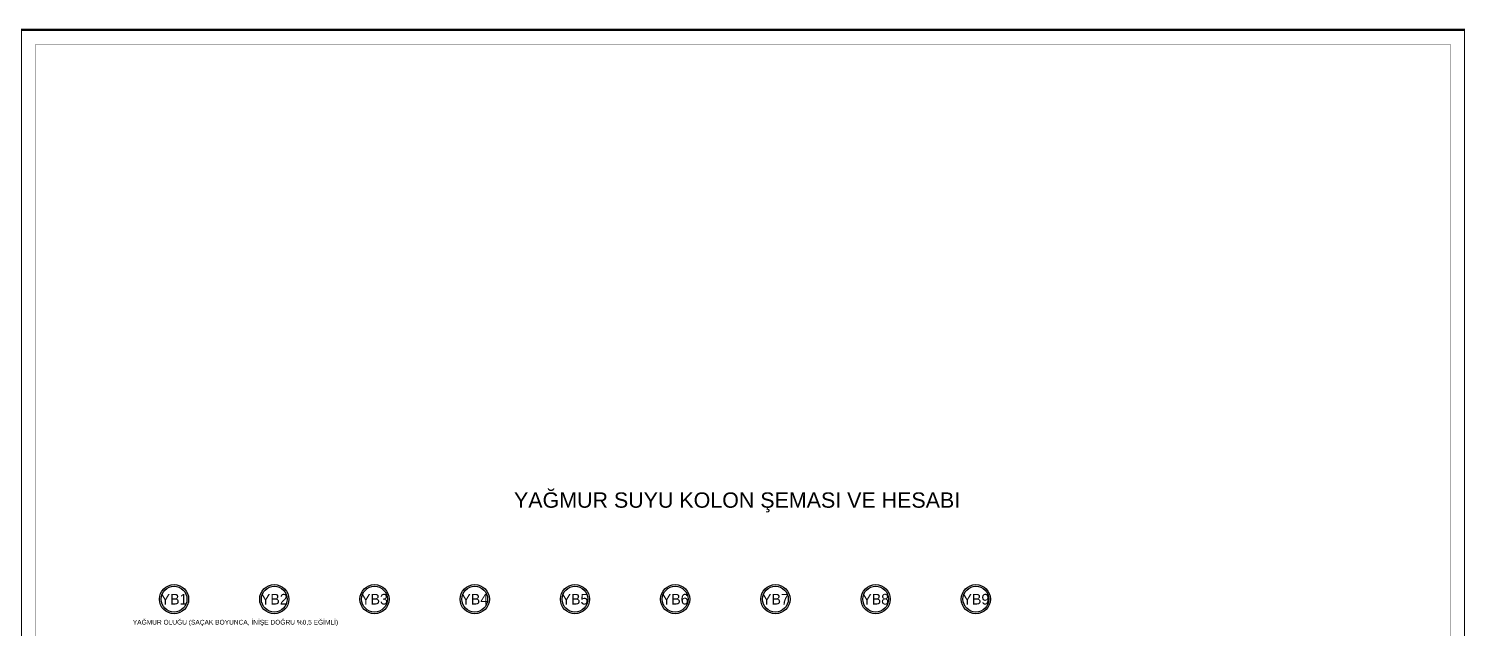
# Model space of a CAD drawing. Header units: centimetres. Extents: x -3962 to 31822, y -2 to 2802.
# Drawn here: x 26343 to 28767, y 1786 to 2802 of the extents above; entities that cross this region are included whole.
import ezdxf
from ezdxf.enums import TextEntityAlignment as Align

# ---------------------------------------------------------------- set-up
doc = ezdxf.new("R2010")
doc.units = ezdxf.units.CM
for name, color, linetype in [('ROTAS-PAFTA', 7, 'CONTINUOUS'), ('ROTAS-TEFRIS', 15, 'CONTINUOUS'), ('ROTAS-YAGMUR-BORUSU-CAP', 3, 'CONTINUOUS'), ('ROTAS-YAZI', 7, 'CONTINUOUS')]:
    doc.layers.add(name, color=color, linetype=linetype)
doc.styles.add('ROTAS', font='arial.ttf')

# ---------------------------------------------------------------- blocks, each defined once
blk = doc.blocks.new('ROTAS-KOLON-NO-YAGMUR')
for radius in [27.5, 24.3]:
    blk.add_circle((0, 0), radius)
blk.add_attdef('K', text='', height=20).set_placement((0, 0), align=Align.MIDDLE_CENTER)

msp = doc.modelspace()

# ---------------------------------------------------------------- linework, layer by layer
at = {"layer": 'ROTAS-PAFTA'}
for points, const_width in [([(26330, 0), (28780, 0), (28780, 2800), (26330, 2800)], 4), ([(26355, 25), (28755, 25), (28755, 2775), (26355, 2775)], 1)]:
    msp.add_lwpolyline(points, close=True, dxfattribs=dict(at, const_width=const_width))

# ---------------------------------------------------------------- block references
at = {"layer": 'ROTAS-TEFRIS'}
ref = msp.add_blockref('ROTAS-KOLON-NO-YAGMUR', (26590, 1835), dxfattribs=dict(at, xscale=0.9, yscale=0.9))
ref.add_attrib('K', 'YB1', dxfattribs={"height": 18}).set_placement((26590, 1835), align=Align.MIDDLE_CENTER)
ref = msp.add_blockref('ROTAS-KOLON-NO-YAGMUR', (26760, 1835), dxfattribs=dict(at, xscale=0.9, yscale=0.9))
ref.add_attrib('K', 'YB2', dxfattribs={"height": 18}).set_placement((26760, 1835), align=Align.MIDDLE_CENTER)
ref = msp.add_blockref('ROTAS-KOLON-NO-YAGMUR', (26930, 1835), dxfattribs=dict(at, xscale=0.9, yscale=0.9))
ref.add_attrib('K', 'YB3', dxfattribs={"height": 18}).set_placement((26930, 1835), align=Align.MIDDLE_CENTER)
ref = msp.add_blockref('ROTAS-KOLON-NO-YAGMUR', (27100, 1835), dxfattribs=dict(at, xscale=0.9, yscale=0.9))
ref.add_attrib('K', 'YB4', dxfattribs={"height": 18}).set_placement((27100, 1835), align=Align.MIDDLE_CENTER)
ref = msp.add_blockref('ROTAS-KOLON-NO-YAGMUR', (27270, 1835), dxfattribs=dict(at, xscale=0.9, yscale=0.9))
ref.add_attrib('K', 'YB5', dxfattribs={"height": 18}).set_placement((27270, 1835), align=Align.MIDDLE_CENTER)
ref = msp.add_blockref('ROTAS-KOLON-NO-YAGMUR', (27440, 1835), dxfattribs=dict(at, xscale=0.9, yscale=0.9))
ref.add_attrib('K', 'YB6', dxfattribs={"height": 18}).set_placement((27440, 1835), align=Align.MIDDLE_CENTER)
ref = msp.add_blockref('ROTAS-KOLON-NO-YAGMUR', (27610, 1835), dxfattribs=dict(at, xscale=0.9, yscale=0.9))
ref.add_attrib('K', 'YB7', dxfattribs={"height": 18}).set_placement((27610, 1835), align=Align.MIDDLE_CENTER)
ref = msp.add_blockref('ROTAS-KOLON-NO-YAGMUR', (27780, 1835), dxfattribs=dict(at, xscale=0.9, yscale=0.9))
ref.add_attrib('K', 'YB8', dxfattribs={"height": 18}).set_placement((27780, 1835), align=Align.MIDDLE_CENTER)
ref = msp.add_blockref('ROTAS-KOLON-NO-YAGMUR', (27950, 1835), dxfattribs=dict(at, xscale=0.9, yscale=0.9))
ref.add_attrib('K', 'YB9', dxfattribs={"height": 18}).set_placement((27950, 1835), align=Align.MIDDLE_CENTER)

# ---------------------------------------------------------------- texts
at = {"layer": 'ROTAS-YAGMUR-BORUSU-CAP', "style": 'ROTAS'}
msp.add_text('YAĞMUR OLUĞU (SAÇAK BOYUNCA, İNİŞE DOĞRU %0,5 EĞİMLİ)', height=8, dxfattribs=at).set_placement((26520, 1792))
at = {"layer": 'ROTAS-YAZI', "style": 'ROTAS'}
msp.add_text('YAĞMUR SUYU KOLON ŞEMASI VE HESABI', height=26, dxfattribs=at).set_placement((27545, 1990), align=Align.CENTER)

doc.saveas('drawing.dxf')
